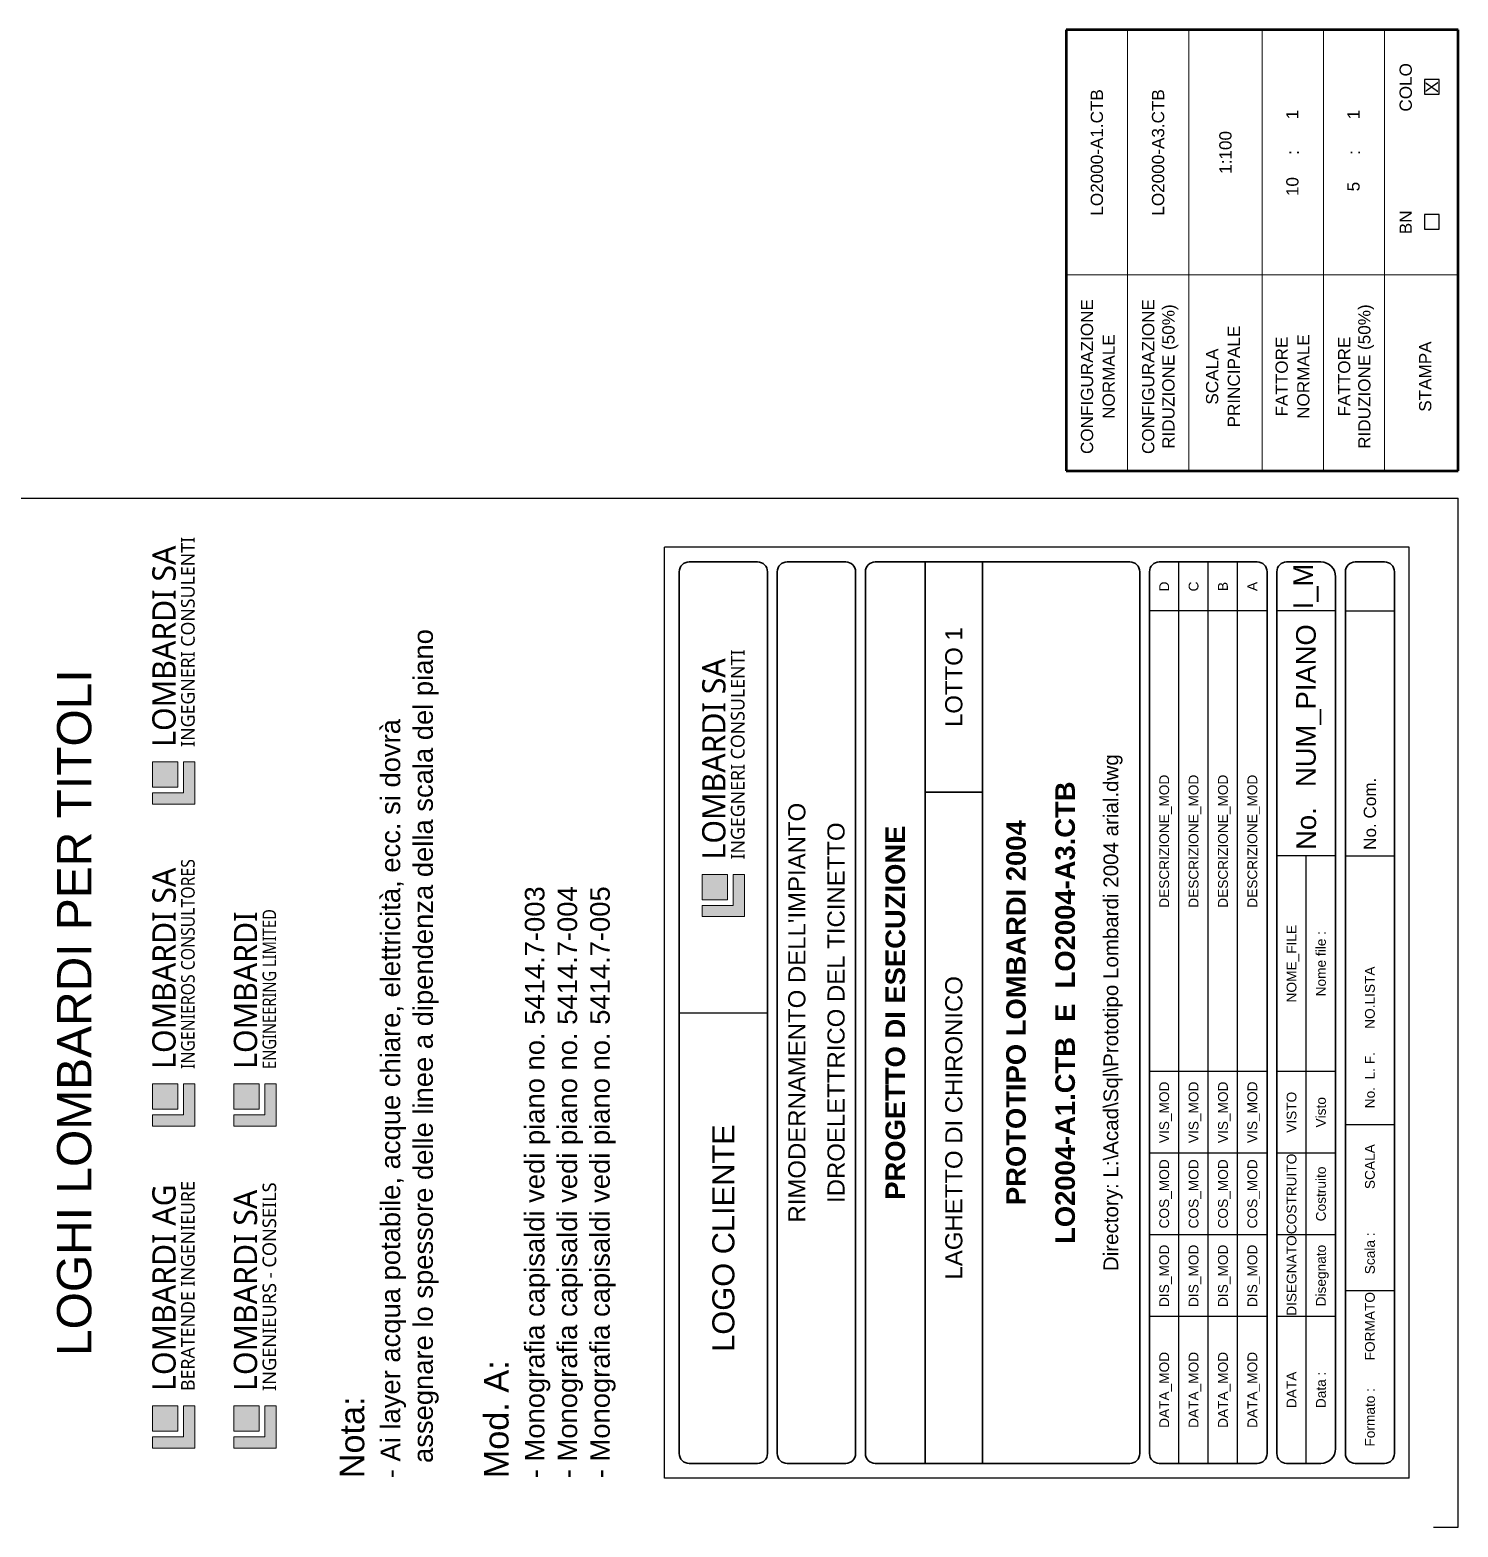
# Model space of a CAD drawing. Extents: x 61466 to 63015, y 108404 to 110397.
# Drawn here: x 61768.3 to 62059.9, y 109109.6 to 109415.2 of the extents above; entities that cross this region are included whole.
import ezdxf
from ezdxf.enums import TextEntityAlignment as Align

# ---------------------------------------------------------------- set-up
doc = ezdxf.new("R2010")
doc.units = 0
doc.header["$LTSCALE"] = 1.000015
doc.header["$MEASUREMENT"] = 0
for name, color, linetype, lineweight in [('LINE018', 6, 'Continuous', 18), ('LINE025', 7, 'Continuous', 25), ('LINE035', 1, 'Continuous', 35), ('LINE050', 3, 'Continuous', 53), ('TEXT025', 7, 'Continuous', 25)]:
    doc.layers.add(name, color=color, linetype=linetype, lineweight=lineweight)
for name, color, linetype in [('SIMBOLI', 1, 'Continuous'), ('TEXT035', 1, 'Continuous'), ('TEXT050', 3, 'Continuous'), ('TEXT070', 4, 'Continuous')]:
    doc.layers.add(name, color=color, linetype=linetype)
doc.styles.add('ARIAL', font='arial.ttf')
doc.styles.add('ARIAL GRASSETTO', font='arialbd.ttf')
doc.styles.add('TREBUCHET MS GRASSETTO', font='trebucbd.ttf')
doc.styles.add('TREBUCHET MS NORMAL', font='trebuc.ttf')

# ---------------------------------------------------------------- blocks, each defined once
blk = doc.blocks.new('TABELLA DISEGNO')
at = {"layer": 'LINE018'}
for p, q in [((4, 8), (4, 0)), ((0, 6.75), (9, 6.75)), ((0, 5.5), (9, 5.5)), ((0, 4), (9, 4)), ((0, 2.75), (9, 2.75)), ((0, 1.5), (9, 1.5))]:
    blk.add_line(p, q, dxfattribs=at)
at = {"layer": 'LINE025'}
for points in [[(4.932, 0.384), (5.232, 0.384), (5.232, 0.684), (4.932, 0.684)], [(7.687, 0.384), (7.987, 0.384), (7.987, 0.684), (7.687, 0.684)]]:
    blk.add_lwpolyline(points, close=True, dxfattribs=at)
at = {"layer": 'LINE050'}
for p, q in [((0, 8), (0, 0)), ((9, 8), (0, 8)), ((9, 0), (9, 8)), ((0, 0), (9, 0))]:
    blk.add_line(p, q, dxfattribs=at)
at = {"layer": 'LINE050', "style": 'ARIAL'}
for p in [(5.079, 0.536), (7.834, 0.536)]:
    blk.add_attdef('X', text='', height=0.25, dxfattribs=at).set_placement(p, align=Align.MIDDLE)
at = {"layer": 'TEXT035', "style": 'ARIAL'}
for s, p in [('CONFIGURAZIONE', (1.924, 7.576)), ('NORMALE', (1.924, 7.133)), ('CONFIGURAZIONE', (1.924, 6.326)), ('RIDUZIONE (50%)', (1.924, 5.883)), ('SCALA', (1.924, 5.021)), ('PRINCIPALE', (1.924, 4.579)), ('FATTORE', (1.924, 3.602)), (':', (6.5, 3.375)), ('NORMALE', (1.924, 3.16)), ('FATTORE', (1.924, 2.326)), (':', (6.5, 2.125)), ('RIDUZIONE (50%)', (1.924, 1.883)), ('BN', (5.073, 1.069)), ('COLO', (7.828, 1.069)), ('STAMPA', (1.924, 0.671))]:
    blk.add_text(s, height=0.25, dxfattribs=at).set_placement(p, align=Align.MIDDLE)
for tag, p in [('CONFIG.', (6.5, 7.375)), ('CONFIG.', (6.5, 6.125)), ('SCALA', (6.5, 4.75)), ('NO1.', (5.802, 3.383)), ('NO2.', (7.273, 3.383)), ('NO3.', (5.802, 2.133)), ('NO4.', (7.273, 2.133))]:
    blk.add_attdef(tag, text='', height=0.25, dxfattribs=at).set_placement(p, align=Align.MIDDLE)

msp = doc.modelspace()

# ---------------------------------------------------------------- hatches: boundary and pattern name
at = {"layer": 'LINE018'}
for points in [[(61793.277, 109265.812), (61793.277, 109260.641), (61798.448, 109260.641), (61798.448, 109265.812)], [(61793.277, 109259.476), (61793.277, 109257.172), (61801.917, 109257.172), (61801.917, 109265.812), (61799.613, 109265.812), (61799.613, 109259.476)], [(61905.535, 109237.647), (61910.706, 109237.647), (61910.706, 109242.818), (61905.535, 109242.818)], [(61905.535, 109236.482), (61905.535, 109234.178), (61914.175, 109234.178), (61914.175, 109242.818), (61911.871, 109242.818), (61911.871, 109236.482)]]:
    msp.add_hatch(color=256, dxfattribs=at).paths.add_polyline_path(points)
h = msp.add_hatch(color=256, dxfattribs=at)
h.paths.add_polyline_path([(61793.277, 109200.073), (61793.277, 109194.889), (61798.461, 109194.889), (61798.461, 109200.073)], flags=17)
h.paths.add_polyline_path([(61801.917, 109200.073), (61799.613, 109200.073), (61799.613, 109193.737), (61793.277, 109193.737), (61793.277, 109191.433), (61801.917, 109191.433)])
h = msp.add_hatch(color=256, dxfattribs=at)
h.paths.add_polyline_path([(61815.097, 109200.073), (61809.913, 109200.073), (61809.913, 109194.889), (61815.097, 109194.889)], flags=17)
h.paths.add_polyline_path([(61818.553, 109200.073), (61816.249, 109200.073), (61816.249, 109193.737), (61809.913, 109193.737), (61809.913, 109191.433), (61818.553, 109191.433)])
h = msp.add_hatch(color=256, dxfattribs=at)
h.paths.add_polyline_path([(61793.277, 109134.335), (61793.277, 109129.151), (61798.461, 109129.151), (61798.461, 109134.335)], flags=17)
h.paths.add_polyline_path([(61801.917, 109134.335), (61799.613, 109134.335), (61799.613, 109127.999), (61793.277, 109127.999), (61793.277, 109125.695), (61801.917, 109125.695)])
h = msp.add_hatch(color=256, dxfattribs=at)
h.paths.add_polyline_path([(61809.913, 109134.335), (61809.913, 109129.151), (61815.097, 109129.151), (61815.097, 109134.335)], flags=17)
h.paths.add_polyline_path([(61818.553, 109134.335), (61816.249, 109134.335), (61816.249, 109127.999), (61809.913, 109127.999), (61809.913, 109125.695), (61818.553, 109125.695)])

# ---------------------------------------------------------------- linework, layer by layer
for p, q in [((61793.277, 109265.812), (61793.277, 109260.641)), ((61793.277, 109265.812), (61798.448, 109265.812)), ((61798.448, 109265.812), (61798.448, 109260.641)), ((61799.613, 109265.812), (61799.613, 109259.476)), ((61799.613, 109265.812), (61801.917, 109265.812)), ((61801.917, 109265.812), (61801.917, 109257.172)), ((61793.277, 109260.641), (61798.448, 109260.641)), ((61793.277, 109259.476), (61793.277, 109257.172)), ((61793.277, 109259.476), (61799.613, 109259.476)), ((61793.277, 109257.172), (61801.917, 109257.172)), ((61905.535, 109242.818), (61905.535, 109237.647)), ((61905.535, 109242.818), (61910.706, 109242.818)), ((61910.706, 109242.818), (61910.706, 109237.647)), ((61911.871, 109242.818), (61911.871, 109236.482)), ((61911.871, 109242.818), (61914.175, 109242.818)), ((61914.175, 109242.818), (61914.175, 109234.178)), ((61905.535, 109237.647), (61910.706, 109237.647)), ((61905.535, 109236.482), (61905.535, 109234.178)), ((61905.535, 109236.482), (61911.871, 109236.482)), ((61905.535, 109234.178), (61914.175, 109234.178)), ((61793.277, 109200.073), (61793.277, 109194.889)), ((61793.277, 109200.073), (61798.461, 109200.073)), ((61798.461, 109200.073), (61798.461, 109194.889)), ((61799.613, 109200.073), (61799.613, 109193.737)), ((61799.613, 109200.073), (61801.917, 109200.073)), ((61801.917, 109200.073), (61801.917, 109191.433)), ((61809.913, 109200.073), (61809.913, 109194.889)), ((61809.913, 109200.073), (61815.097, 109200.073)), ((61815.097, 109200.073), (61815.097, 109194.889)), ((61816.249, 109200.073), (61816.249, 109193.737)), ((61816.249, 109200.073), (61818.553, 109200.073)), ((61818.553, 109200.073), (61818.553, 109191.433)), ((61793.277, 109194.889), (61798.461, 109194.889)), ((61793.277, 109193.737), (61793.277, 109191.433)), ((61793.277, 109193.737), (61799.613, 109193.737)), ((61809.913, 109194.889), (61815.097, 109194.889)), ((61809.913, 109193.737), (61809.913, 109191.433)), ((61809.913, 109193.737), (61816.249, 109193.737)), ((61793.277, 109191.433), (61801.917, 109191.433)), ((61809.913, 109191.433), (61818.553, 109191.433)), ((61793.277, 109134.335), (61793.277, 109129.151)), ((61793.277, 109134.335), (61798.461, 109134.335)), ((61798.461, 109134.335), (61798.461, 109129.151)), ((61799.613, 109134.335), (61799.613, 109127.999)), ((61799.613, 109134.335), (61801.917, 109134.335)), ((61801.917, 109134.335), (61801.917, 109125.695)), ((61809.913, 109134.335), (61809.913, 109129.151)), ((61809.913, 109134.335), (61815.097, 109134.335)), ((61815.097, 109134.335), (61815.097, 109129.151)), ((61816.249, 109134.335), (61816.249, 109127.999)), ((61816.249, 109134.335), (61818.553, 109134.335)), ((61818.553, 109134.335), (61818.553, 109125.695)), ((61793.277, 109129.151), (61798.461, 109129.151)), ((61793.277, 109127.999), (61793.277, 109125.695)), ((61793.277, 109127.999), (61799.613, 109127.999)), ((61809.913, 109129.151), (61815.097, 109129.151)), ((61809.913, 109127.999), (61809.913, 109125.695)), ((61809.913, 109127.999), (61816.249, 109127.999)), ((61793.277, 109125.695), (61801.917, 109125.695)), ((61809.913, 109125.695), (61818.553, 109125.695))]:
    msp.add_line(p, q, dxfattribs=at)
at = {"layer": 'LINE025'}
for p, q in [((61465.855, 109319.578), (62059.855, 109319.578)), ((62059.855, 109109.578), (62059.855, 109319.578)), ((61897.855, 109119.578), (61897.855, 109309.578)), ((62049.855, 109309.578), (61897.855, 109309.578)), ((62049.855, 109119.578), (62049.855, 109309.578)), ((62002.855, 109122.578), (62002.855, 109306.578)), ((62008.855, 109122.578), (62008.855, 109306.578)), ((62014.855, 109122.578), (62014.855, 109306.578)), ((62020.855, 109296.578), (61996.855, 109296.578)), ((62034.855, 109296.578), (62022.855, 109296.578)), ((62036.855, 109296.578), (62046.855, 109296.578)), ((62034.855, 109246.578), (62022.855, 109246.578)), ((62028.855, 109122.578), (62028.855, 109246.578)), ((62036.855, 109246.578), (62046.855, 109246.578)), ((61900.855, 109214.578), (61918.855, 109214.578)), ((62020.855, 109202.578), (61996.855, 109202.578)), ((62034.855, 109202.578), (62022.855, 109202.578)), ((62036.855, 109191.752), (62046.855, 109191.752)), ((62020.855, 109185.911), (61996.855, 109185.911)), ((62034.855, 109185.911), (62022.855, 109185.911)), ((62020.855, 109169.244), (61996.855, 109169.244)), ((62034.855, 109169.244), (62022.855, 109169.244)), ((62036.855, 109157.875), (62046.855, 109157.875)), ((62020.855, 109152.578), (61996.855, 109152.578)), ((62034.855, 109152.578), (62022.855, 109152.578)), ((62049.855, 109119.578), (61897.855, 109119.578)), ((62054.855, 109109.578), (62059.855, 109109.578))]:
    msp.add_line(p, q, dxfattribs=at)
at = {"layer": 'LINE035'}
for p, q in [((61900.855, 109124.578), (61900.855, 109304.578)), ((61916.855, 109306.578), (61902.855, 109306.578)), ((61918.855, 109124.578), (61918.855, 109304.578)), ((61920.855, 109124.578), (61920.855, 109304.578)), ((61934.855, 109306.578), (61922.855, 109306.578)), ((61936.855, 109124.578), (61936.855, 109304.578)), ((61938.855, 109124.578), (61938.855, 109304.578)), ((61992.855, 109306.578), (61940.855, 109306.578)), ((61951.046, 109122.578), (61951.046, 109306.578)), ((61962.747, 109122.578), (61962.747, 109306.578)), ((61994.855, 109124.578), (61994.855, 109304.578)), ((61996.855, 109124.578), (61996.855, 109304.578)), ((62018.855, 109306.578), (61998.855, 109306.578)), ((62020.855, 109124.578), (62020.855, 109304.578)), ((62022.855, 109124.578), (62022.855, 109304.578)), ((62031.855, 109306.578), (62024.855, 109306.578)), ((62034.855, 109125.578), (62034.855, 109303.578)), ((62036.855, 109124.578), (62036.855, 109304.578)), ((62044.855, 109306.578), (62038.855, 109306.578)), ((62046.855, 109124.578), (62046.855, 109304.578)), ((61951.046, 109259.578), (61962.747, 109259.578)), ((61916.855, 109122.578), (61902.855, 109122.578)), ((61934.855, 109122.578), (61922.855, 109122.578)), ((61992.855, 109122.578), (61940.855, 109122.578)), ((62018.855, 109122.578), (61998.855, 109122.578)), ((62031.855, 109122.578), (62024.855, 109122.578)), ((62044.855, 109122.578), (62038.855, 109122.578))]:
    msp.add_line(p, q, dxfattribs=at)
for centre, radius, start, end in [((61902.855, 109304.578), 2, 90, 180), ((61916.855, 109304.578), 2, 0, 90), ((61922.855, 109304.578), 2, 90, 180), ((61934.855, 109304.578), 2, 0, 90), ((61940.855, 109304.578), 2, 90, 180), ((61992.855, 109304.578), 2, 0, 90), ((61998.855, 109304.578), 2, 90, 180), ((62018.855, 109304.578), 2, 0, 90), ((62024.855, 109304.578), 2, 90, 180), ((62031.855, 109303.578), 3, 0, 90), ((62038.855, 109304.578), 2, 90, 180), ((62044.855, 109304.578), 2, 0, 90), ((61902.855, 109124.578), 2, 180, 270), ((61916.855, 109124.578), 2, 270, 0), ((61922.855, 109124.578), 2, 180, 270), ((61934.855, 109124.578), 2, 270, 0), ((61940.855, 109124.578), 2, 180, 270), ((61992.855, 109124.578), 2, 270, 0), ((61998.855, 109124.578), 2, 180, 270), ((62018.855, 109124.578), 2, 270, 0), ((62024.855, 109124.578), 2, 180, 270), ((62031.855, 109125.578), 3, 270, 0), ((62038.855, 109124.578), 2, 180, 270), ((62044.855, 109124.578), 2, 270, 0)]:
    msp.add_arc(centre, radius, start, end, dxfattribs=at)

# ---------------------------------------------------------------- block references
at = {"layer": 'SIMBOLI'}
ref = msp.add_blockref('TABELLA DISEGNO', (62059.855, 109325.185), dxfattribs=dict(at, xscale=10, yscale=10, zscale=10, rotation=90))
ref.add_attrib('CONFIG.', 'LO2000-A1.CTB', dxfattribs={"layer": 'TEXT035', "height": 2.5, "rotation": 90, "style": 'ARIAL'}).set_placement((61986.105, 109390.185), align=Align.MIDDLE)
ref.add_attrib('CONFIG.', 'LO2000-A3.CTB', dxfattribs={"layer": 'TEXT035', "height": 2.5, "rotation": 90, "style": 'ARIAL'}).set_placement((61998.605, 109390.185), align=Align.MIDDLE)
ref.add_attrib('SCALA', '1:100', dxfattribs={"layer": 'TEXT035', "height": 2.5, "rotation": 90, "style": 'ARIAL'}).set_placement((62012.355, 109390.185), align=Align.MIDDLE)
ref.add_attrib('NO1.', '10', dxfattribs={"layer": 'TEXT035', "height": 2.5, "rotation": 90, "style": 'ARIAL'}).set_placement((62026.027, 109383.207), align=Align.MIDDLE)
ref.add_attrib('NO2.', '1', dxfattribs={"layer": 'TEXT035', "height": 2.5, "rotation": 90, "style": 'ARIAL'}).set_placement((62026.027, 109397.919), align=Align.MIDDLE)
ref.add_attrib('NO3.', '5', dxfattribs={"layer": 'TEXT035', "height": 2.5, "rotation": 90, "style": 'ARIAL'}).set_placement((62038.527, 109383.207), align=Align.MIDDLE)
ref.add_attrib('NO4.', '1', dxfattribs={"layer": 'TEXT035', "height": 2.5, "rotation": 90, "style": 'ARIAL'}).set_placement((62038.527, 109397.919), align=Align.MIDDLE)
ref.add_attrib('X', 'X', dxfattribs={"layer": 'LINE050', "height": 2.5, "rotation": 90, "style": 'ARIAL'}).set_placement((62054.491, 109403.52), align=Align.MIDDLE)

# ---------------------------------------------------------------- texts
at = {"layer": 'TEXT025', "style": 'ARIAL'}
for s, p in [('D', (61999.855, 109301.578)), ('C', (62005.855, 109301.578)), ('B', (62011.855, 109301.578)), ('A', (62017.855, 109301.578)), ('Nome file :', (62031.855, 109224.578)), ('Visto', (62031.855, 109194.244)), ('Costruito', (62031.855, 109177.578)), ('Disegnato', (62031.855, 109160.911)), ('Data :', (62031.855, 109137.578))]:
    msp.add_text(s, height=2, rotation=90, dxfattribs=at).set_placement(p, align=Align.MIDDLE_CENTER)
for s, height, p in [('No. Com.', 2.5, (62041.855, 109247.805)), ('No.  L. F.', 2, (62041.855, 109195.061)), ('Scala :', 2, (62041.855, 109161.184)), ('Formato :', 2, (62041.855, 109126.007))]:
    msp.add_text(s, height=height, rotation=90, dxfattribs=at).set_placement(p, align=Align.MIDDLE_LEFT)
for tag, p in [('DESCRIZIONE_MOD', (61999.855, 109249.578)), ('DESCRIZIONE_MOD', (62005.855, 109249.578)), ('DESCRIZIONE_MOD', (62011.855, 109249.578)), ('DESCRIZIONE_MOD', (62017.855, 109249.578)), ('NOME_FILE', (62025.855, 109224.578)), ('VIS_MOD', (61999.855, 109194.229)), ('VIS_MOD', (62005.855, 109194.229)), ('VIS_MOD', (62011.855, 109194.229)), ('VIS_MOD', (62017.855, 109194.244)), ('VISTO', (62025.855, 109194.244)), ('COS_MOD', (61999.855, 109177.596)), ('COS_MOD', (62005.855, 109177.596)), ('COS_MOD', (62011.855, 109177.596)), ('COS_MOD', (62017.855, 109177.596)), ('COSTRUITO', (62025.855, 109177.578)), ('DIS_MOD', (61999.855, 109160.862)), ('DIS_MOD', (62005.855, 109160.862)), ('DIS_MOD', (62011.855, 109160.862)), ('DIS_MOD', (62017.855, 109160.862)), ('DISEGNATO', (62025.855, 109160.911)), ('DATA_MOD', (61999.855, 109137.578)), ('DATA_MOD', (62005.855, 109137.578)), ('DATA_MOD', (62011.855, 109137.578)), ('DATA_MOD', (62017.855, 109137.578)), ('DATA', (62025.855, 109137.578))]:
    msp.add_attdef(tag, text='', height=2, rotation=90, dxfattribs=at).set_placement(p, align=Align.MIDDLE_CENTER)
for tag, p in [('NO.LISTA', (62041.855, 109211.277)), ('SCALA', (62041.855, 109178.569)), ('FORMATO', (62041.855, 109143.595))]:
    msp.add_attdef(tag, text='', height=2, rotation=90, dxfattribs=at).set_placement(p, align=Align.MIDDLE_LEFT)
at = {"layer": 'TEXT035', "style": 'TREBUCHET MS NORMAL'}
for s, p in [('INGEGNERI CONSULENTI  ', (61801.917, 109268.835)), ('INGEGNERI CONSULENTI  ', (61914.175, 109245.841)), ('BERATENDE INGENIEURE', (61801.917, 109137.358))]:
    msp.add_text(s, height=2.78, rotation=90, dxfattribs=at).set_placement(p)
at = {"layer": 'TEXT035', "style": 'ARIAL'}
msp.add_text('Directory: L:\\Acad\\Sql\\Prototipo Lombardi 2004 arial.dwg', height=3, rotation=90, dxfattribs=at).set_placement((61988.966, 109214.578), align=Align.MIDDLE_CENTER)
at = {"layer": 'TEXT035', "style": 'TREBUCHET MS NORMAL'}
for s, width, p in [('INGENIEROS CONSULTORES', 0.89, (61801.917, 109203.096)), ('ENGINEERING LIMITED', 0.825, (61818.553, 109203.096)), ('INGENIEURS - CONSEILS', 1.025, (61818.553, 109137.358))]:
    msp.add_text(s, height=2.78, rotation=90, dxfattribs=dict(at, width=width)).set_placement(p)
at = {"layer": 'TEXT035', "char_height": 5, "attachment_point": 1, "rotation": 90, "style": 'ARIAL'}
for s, insert in [('{\\C3;Nota:\\P\\H0.8x;\\C1;- Ai layer acqua potabile, acque chiare, elettricità, ecc. si dovrà \\P  assegnare lo spessore delle linee a dipendenza della scala del piano}', (61831.54, 109119.548)), ('{\\C3;Mod. A:\\P\\H0.8x;\\C1;- Monografia capisaldi vedi piano no. 5414.7-003\\P- Monografia capisaldi vedi piano no. 5414.7-004\\P- Monografia capisaldi vedi piano no. 5414.7-005}', (61860.992, 109119.548))]:
    msp.add_mtext(s, dxfattribs=dict(at, insert=insert))
at = {"layer": 'TEXT050', "style": 'TREBUCHET MS GRASSETTO'}
for s, p in [('LOMBARDI SA', (61793.277, 109268.835)), ('LOMBARDI SA', (61905.535, 109245.841)), ('LOMBARDI SA', (61793.277, 109203.096)), ('LOMBARDI', (61809.913, 109203.096)), ('LOMBARDI AG', (61793.277, 109137.358)), ('LOMBARDI SA', (61809.913, 109137.358))]:
    msp.add_text(s, height=4.75, rotation=90, dxfattribs=at).set_placement(p, align=Align.TOP_LEFT)
at = {"layer": 'TEXT050'}
for s, height, style, p in [('LOTTO 1', 3.5, 'ARIAL', (61956.896, 109283.078)), ('LO2004-A1.CTB  E  LO2004-A3.CTB', 4, 'ARIAL GRASSETTO', (61979.628, 109214.578)), ("RIMODERNAMENTO DELL'IMPIANTO", 3.5, 'ARIAL', (61924.855, 109214.578)), ('IDROELETTRICO DEL TICINETTO', 3.5, 'ARIAL', (61932.855, 109214.578)), ('PROGETTO DI ESECUZIONE', 4, 'ARIAL GRASSETTO', (61944.95, 109214.578)), ('PROTOTIPO LOMBARDI 2004', 4, 'ARIAL GRASSETTO', (61969.601, 109214.578)), ('LAGHETTO DI CHIRONICO', 3.5, 'ARIAL', (61956.896, 109191.078)), ('LOGO CLIENTE', 4.5, 'ARIAL', (61909.855, 109168.578))]:
    msp.add_text(s, height=height, rotation=90, dxfattribs=dict(at, style=style)).set_placement(p, align=Align.MIDDLE_CENTER)
at = {"layer": 'TEXT050', "style": 'ARIAL'}
msp.add_text('No.', height=4, rotation=90, dxfattribs=at).set_placement((62028.855, 109247.805), align=Align.MIDDLE_LEFT)
msp.add_attdef('I_M', text='', height=4, rotation=90, dxfattribs=at).set_placement((62028.806, 109301.578), align=Align.MIDDLE)
msp.add_attdef('NUM_PIANO', text='', height=4, rotation=90, dxfattribs=at).set_placement((62028.798, 109277.25), align=Align.MIDDLE_CENTER)
at = {"layer": 'TEXT070', "style": 'ARIAL'}
msp.add_text('LOGHI LOMBARDI PER TITOLI', height=7, rotation=90, dxfattribs=at).set_placement((61780.818, 109214.578), align=Align.CENTER)

doc.saveas('drawing.dxf')
